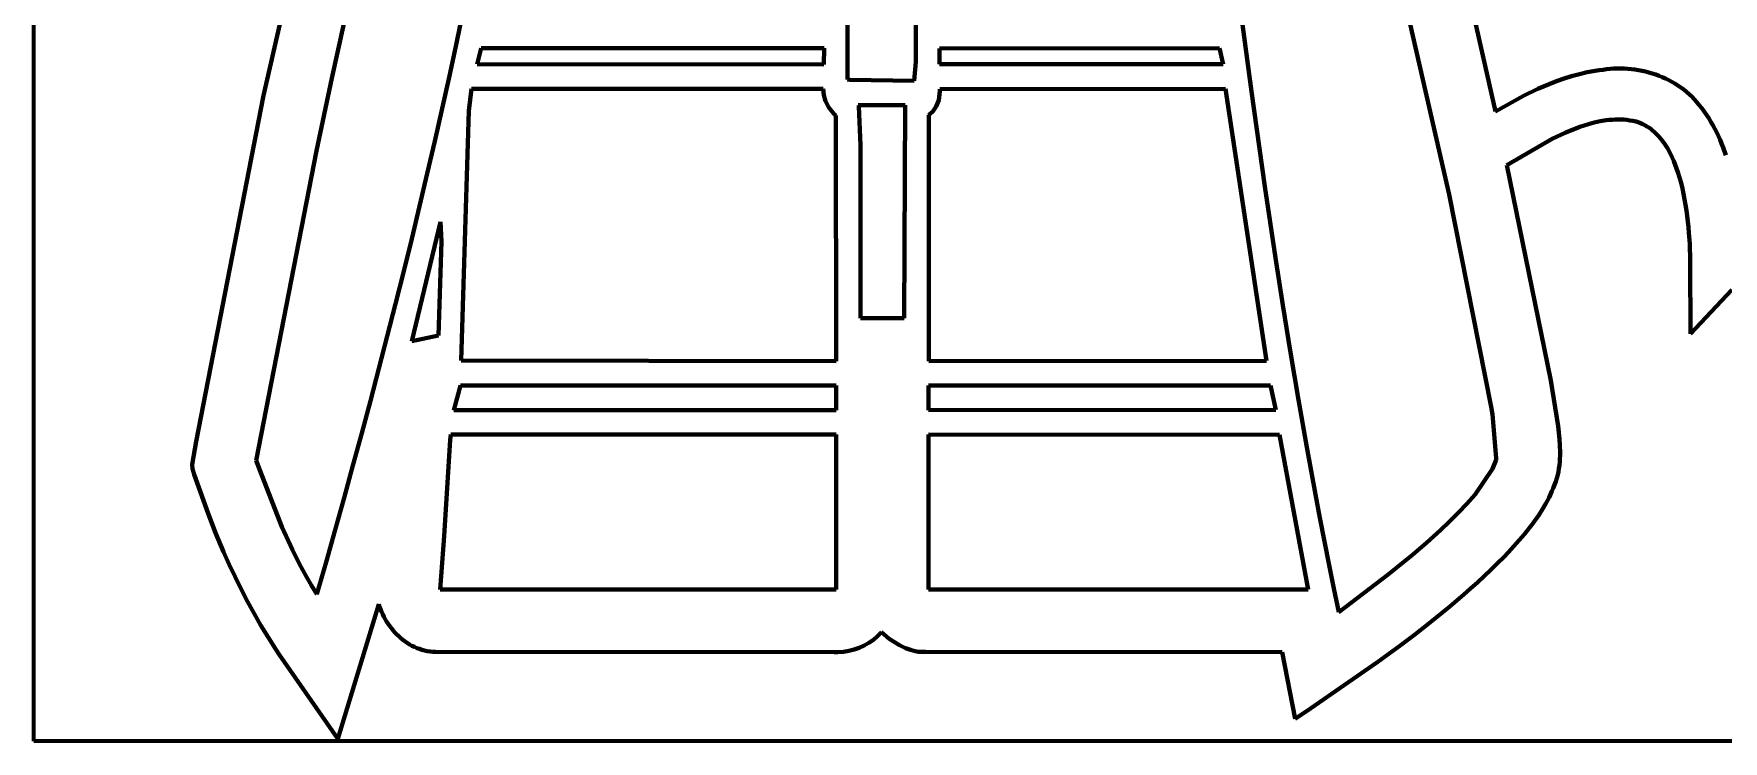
# Model space of a CAD drawing. Header units: millimetres. Extents: x 0 to 17.8, y 0 to 10.
# Drawn here: x 0 to 6.19, y 0 to 2.59 of the extents above; entities that cross this region are included whole.
import ezdxf

# ---------------------------------------------------------------- set-up
doc = ezdxf.new("R2010")
doc.units = ezdxf.units.MM
doc.layers.add('color#010101ff', color=7, linetype='CONTINUOUS', lineweight=100)
doc.layers.add('color#ffffffff', color=7, linetype='CONTINUOUS', lineweight=100)

msp = doc.modelspace()

# ---------------------------------------------------------------- linework, layer by layer
at = {"layer": 'color#010101ff'}
for p, q in [((2.9804, 3.4648), (2.9801, 2.4215)), ((5.1829, 2.0006), (4.8576, 3.4247)), ((3.2305, 2.4862), (3.2301, 3.3336)), ((5.1323, 3.2865), (5.3524, 2.3039)), ((0.841, 2.363), (0.9976, 3.0491)), ((4.3779, 2.986), (4.459, 2.3769)), ((1.5475, 2.5544), (1.5726, 2.6742)), ((1.1349, 2.6248), (1.091, 2.4259)), ((1.5218, 2.4347), (1.5475, 2.5544)), ((1.6386, 2.5357), (1.6235, 2.4776)), ((1.6235, 2.4776), (2.893, 2.4763)), ((2.8941, 2.5357), (1.6386, 2.5357)), ((2.893, 2.4763), (2.8941, 2.5357)), ((3.2245, 2.4164), (3.2305, 2.4862)), ((3.3169, 2.5347), (3.3165, 2.4778)), ((3.3165, 2.4778), (4.3556, 2.4769)), ((4.3422, 2.5361), (3.3169, 2.5347)), ((4.3556, 2.4769), (4.3422, 2.5361)), ((1.091, 2.4259), (1.0351, 2.1601)), ((1.4954, 2.3152), (1.5218, 2.4347)), ((2.9801, 2.4215), (2.9885, 2.4205)), ((2.9885, 2.4205), (3.2245, 2.4164)), ((5.5488, 2.4041), (5.5762, 2.4147)), ((5.5762, 2.4147), (5.6038, 2.4245)), ((5.6038, 2.4245), (5.6318, 2.4333)), ((5.6318, 2.4333), (5.6601, 2.441)), ((5.6601, 2.441), (5.6887, 2.4476)), ((5.6887, 2.4476), (5.7031, 2.4505)), ((5.7031, 2.4505), (5.7176, 2.453)), ((5.7176, 2.453), (5.7322, 2.4552)), ((5.7322, 2.4552), (5.7469, 2.4571)), ((5.7469, 2.4571), (5.7597, 2.4587)), ((5.7597, 2.4587), (5.7727, 2.46)), ((5.7727, 2.46), (5.7856, 2.4608)), ((5.7856, 2.4608), (5.7986, 2.4612)), ((5.7986, 2.4612), (5.8117, 2.4612)), ((5.8117, 2.4612), (5.8247, 2.4608)), ((5.8247, 2.4608), (5.8377, 2.46)), ((5.8377, 2.46), (5.8507, 2.4588)), ((5.8507, 2.4588), (5.8637, 2.4572)), ((5.8637, 2.4572), (5.8766, 2.4552)), ((5.8766, 2.4552), (5.8894, 2.4528)), ((5.8894, 2.4528), (5.9021, 2.4499)), ((5.9021, 2.4499), (5.9147, 2.4467)), ((5.9147, 2.4467), (5.9272, 2.4431)), ((5.9272, 2.4431), (5.9396, 2.439)), ((5.9396, 2.439), (5.9518, 2.4345)), ((5.9518, 2.4345), (5.9638, 2.4297)), ((5.9638, 2.4297), (5.9757, 2.4244)), ((5.9757, 2.4244), (5.9873, 2.4187)), ((5.9873, 2.4187), (5.9988, 2.4126)), ((0.5941, 1.0968), (0.841, 2.363)), ((1.603, 2.3865), (1.5932, 2.3059)), ((2.8913, 2.3873), (1.603, 2.3865)), ((2.8928, 2.3638), (2.8913, 2.3873)), ((2.8989, 2.3418), (2.8928, 2.3638)), ((3.3185, 2.3782), (3.314, 2.3454)), ((4.3646, 2.3869), (3.3184, 2.3858)), ((3.3184, 2.3858), (3.3185, 2.3782)), ((4.5141, 1.3913), (4.3646, 2.3869)), ((4.459, 2.3769), (4.5083, 2.0292)), ((5.3524, 2.3039), (5.4553, 2.3609)), ((5.4553, 2.3609), (5.5083, 2.3866)), ((5.5083, 2.3866), (5.5488, 2.4041)), ((5.9988, 2.4126), (6.01, 2.4061)), ((6.01, 2.4061), (6.0209, 2.3992)), ((6.0209, 2.3992), (6.0317, 2.3918)), ((6.0317, 2.3918), (6.0421, 2.3841)), ((6.0421, 2.3841), (6.0522, 2.3759)), ((6.0522, 2.3759), (6.062, 2.3674)), ((6.062, 2.3674), (6.0715, 2.3584)), ((6.0715, 2.3584), (6.0807, 2.349)), ((1.4684, 2.1958), (1.4954, 2.3152)), ((1.5932, 2.3059), (1.5653, 1.3933)), ((2.9112, 2.3184), (2.8989, 2.3418)), ((2.9313, 2.2949), (2.9112, 2.3184)), ((2.9372, 2.2897), (2.9313, 2.2949)), ((2.938, 1.3903), (2.9372, 2.2897)), ((3.191, 2.3278), (3.0195, 2.3277)), ((3.0195, 2.3277), (3.0208, 2.3227)), ((3.0208, 2.3227), (3.0279, 2.181)), ((3.1874, 1.5479), (3.191, 2.3278)), ((3.2781, 2.2914), (3.2772, 1.3905)), ((3.292, 2.3043), (3.2781, 2.2914)), ((3.3046, 2.322), (3.292, 2.3043)), ((3.314, 2.3454), (3.3046, 2.322)), ((6.0807, 2.349), (6.0895, 2.3393)), ((6.0895, 2.3393), (6.0992, 2.3277)), ((6.0992, 2.3277), (6.1086, 2.316)), ((6.1086, 2.316), (6.1175, 2.3039)), ((6.1175, 2.3039), (6.126, 2.2917)), ((6.126, 2.2917), (6.1341, 2.2792)), ((5.6103, 2.2274), (5.5605, 2.2045)), ((5.6618, 2.2478), (5.6103, 2.2274)), ((5.6935, 2.2581), (5.6618, 2.2478)), ((5.7148, 2.2638), (5.6935, 2.2581)), ((5.7363, 2.2684), (5.7148, 2.2638)), ((5.7579, 2.2719), (5.7363, 2.2684)), ((5.7688, 2.2732), (5.7579, 2.2719)), ((5.7797, 2.2741), (5.7688, 2.2732)), ((5.7906, 2.2747), (5.7797, 2.2741)), ((5.8015, 2.2749), (5.7906, 2.2747)), ((5.8124, 2.2747), (5.8015, 2.2749)), ((5.8234, 2.2742), (5.8124, 2.2747)), ((5.8344, 2.2732), (5.8234, 2.2742)), ((5.8454, 2.2717), (5.8344, 2.2732)), ((5.8564, 2.2698), (5.8454, 2.2717)), ((5.8674, 2.2675), (5.8564, 2.2698)), ((5.8759, 2.2647), (5.8674, 2.2675)), ((5.8841, 2.2615), (5.8759, 2.2647)), ((5.892, 2.2579), (5.8841, 2.2615)), ((5.8997, 2.254), (5.892, 2.2579)), ((5.9071, 2.2497), (5.8997, 2.254)), ((5.9143, 2.2451), (5.9071, 2.2497)), ((5.9213, 2.2402), (5.9143, 2.2451)), ((5.9279, 2.235), (5.9213, 2.2402)), ((5.9344, 2.2294), (5.9279, 2.235)), ((5.9406, 2.2236), (5.9344, 2.2294)), ((6.1341, 2.2792), (6.1419, 2.2665)), ((6.1419, 2.2665), (6.1493, 2.2536)), ((6.1493, 2.2536), (6.1563, 2.2405)), ((6.1563, 2.2405), (6.163, 2.2272)), ((1.4408, 2.0766), (1.4684, 2.1958)), ((3.0279, 2.181), (3.028, 1.5477)), ((5.5605, 2.2045), (5.3944, 2.1071)), ((5.9466, 2.2176), (5.9406, 2.2236)), ((5.9524, 2.2113), (5.9466, 2.2176)), ((5.9632, 2.198), (5.9524, 2.2113)), ((5.9733, 2.184), (5.9632, 2.198)), ((5.9825, 2.1694), (5.9733, 2.184)), ((5.995, 2.1464), (5.9825, 2.1694)), ((6.163, 2.2272), (6.1693, 2.2138)), ((6.1693, 2.2138), (6.1753, 2.2002)), ((6.1753, 2.2002), (6.181, 2.1864)), ((6.181, 2.1864), (6.1864, 2.1725)), ((6.1864, 2.1725), (6.1963, 2.1444)), ((1.0351, 2.1601), (0.8146, 1.0269)), ((5.3944, 2.1071), (5.5559, 1.3195)), ((6.0059, 2.1227), (5.995, 2.1464)), ((6.021, 2.0826), (6.0059, 2.1227)), ((1.4126, 1.9574), (1.4408, 2.0766)), ((6.0269, 2.0627), (6.021, 2.0826)), ((6.0323, 2.0428), (6.0269, 2.0627)), ((6.0372, 2.0228), (6.0323, 2.0428)), ((4.5083, 2.0292), (4.5473, 1.7687)), ((5.3369, 1.2235), (5.1829, 2.0006)), ((6.0416, 2.0028), (6.0372, 2.0228)), ((6.0456, 1.9826), (6.0416, 2.0028)), ((6.0491, 1.9624), (6.0456, 1.9826)), ((1.3839, 1.8384), (1.4126, 1.9574)), ((6.0522, 1.9422), (6.0491, 1.9624)), ((6.055, 1.9219), (6.0522, 1.9422)), ((6.0574, 1.9015), (6.055, 1.9219)), ((1.4889, 1.9), (1.385, 1.4639)), ((1.4926, 1.8284), (1.4889, 1.9)), ((6.0595, 1.8811), (6.0574, 1.9015)), ((6.0613, 1.8607), (6.0595, 1.8811)), ((6.064, 1.8197), (6.0613, 1.8607)), ((1.3546, 1.7195), (1.3839, 1.8384)), ((1.482, 1.4845), (1.4926, 1.8284)), ((6.0663, 1.758), (6.064, 1.8197)), ((4.5473, 1.7687), (4.5744, 1.5952)), ((6.0674, 1.4906), (6.0663, 1.758)), ((1.3248, 1.6008), (1.3546, 1.7195)), ((6.2187, 1.6518), (6.1424, 1.5715)), ((1.2945, 1.4821), (1.3248, 1.6008)), ((3.028, 1.5477), (3.1874, 1.5479)), ((4.5744, 1.5952), (4.6025, 1.4219)), ((6.1424, 1.5715), (6.0674, 1.4906)), ((1.2637, 1.3636), (1.2945, 1.4821)), ((1.385, 1.4639), (1.482, 1.4845)), ((1.2325, 1.2452), (1.2637, 1.3636)), ((1.5653, 1.3933), (2.938, 1.3903)), ((3.2772, 1.3905), (4.5141, 1.3913)), ((4.6025, 1.4219), (4.6317, 1.2488)), ((1.5626, 1.3017), (1.5386, 1.2111)), ((2.9384, 1.3016), (1.5626, 1.3017)), ((2.9382, 1.2109), (2.9384, 1.3016)), ((4.5287, 1.3013), (3.2769, 1.3012)), ((3.2769, 1.3012), (3.277, 1.2107)), ((4.5486, 1.2123), (4.5287, 1.3013)), ((5.5559, 1.3195), (5.5821, 1.1531)), ((1.2008, 1.127), (1.2325, 1.2452)), ((4.6317, 1.2488), (4.662, 1.0758)), ((1.5386, 1.2111), (2.9382, 1.2109)), ((3.277, 1.2107), (4.5486, 1.2123)), ((5.3414, 1.1956), (5.3369, 1.2235)), ((5.3558, 1.0356), (5.3414, 1.1956)), ((1.1687, 1.0088), (1.2008, 1.127)), ((1.5273, 1.1224), (1.5252, 1.1029)), ((2.9383, 1.1224), (1.5273, 1.1224)), ((2.9383, 0.5549), (2.9383, 1.1224)), ((3.277, 1.1226), (3.277, 0.555)), ((4.5616, 1.1215), (3.277, 1.1226)), ((4.6668, 0.5548), (4.5616, 1.1215)), ((5.5821, 1.1531), (5.5874, 1.1054)), ((0.5802, 1.013), (0.5941, 1.0968)), ((1.5252, 1.1029), (1.5028, 0.7507)), ((4.662, 1.0758), (4.6777, 0.9895)), ((5.5874, 1.1054), (5.5889, 1.0815)), ((5.5889, 1.0815), (5.5894, 1.0576)), ((5.5894, 1.0576), (5.5892, 1.0457)), ((0.5817, 0.9962), (0.5802, 1.013)), ((0.5848, 0.9838), (0.5817, 0.9962)), ((0.8146, 1.0269), (0.8272, 0.9921)), ((0.8272, 0.9921), (0.9086, 0.7845)), ((1.1362, 0.8908), (1.1687, 1.0088)), ((5.2784, 0.9027), (5.3424, 0.9963)), ((5.3424, 0.9963), (5.3554, 1.0299)), ((5.3554, 1.0299), (5.3558, 1.0356)), ((5.5851, 0.9979), (5.5832, 0.986)), ((5.5867, 1.0098), (5.5851, 0.9979)), ((5.5879, 1.0218), (5.5867, 1.0098)), ((5.5887, 1.0337), (5.5879, 1.0218)), ((5.5892, 1.0457), (5.5887, 1.0337)), ((0.5879, 0.9756), (0.5848, 0.9838)), ((0.6041, 0.928), (0.5879, 0.9756)), ((4.6777, 0.9895), (4.6936, 0.9032)), ((5.5691, 0.9381), (5.5645, 0.9264)), ((5.5733, 0.9499), (5.5691, 0.9381)), ((5.5772, 0.9619), (5.5733, 0.9499)), ((5.5808, 0.974), (5.5772, 0.9619)), ((5.5832, 0.986), (5.5808, 0.974)), ((0.6384, 0.8332), (0.6041, 0.928)), ((1.1033, 0.7729), (1.1362, 0.8908)), ((4.6936, 0.9032), (4.7099, 0.8169)), ((5.2164, 0.8359), (5.2478, 0.8689)), ((5.2478, 0.8689), (5.2784, 0.9027)), ((5.5376, 0.8701), (5.525, 0.8484)), ((5.5492, 0.8922), (5.5376, 0.8701)), ((5.5597, 0.9149), (5.5492, 0.8922)), ((5.5645, 0.9264), (5.5597, 0.9149)), ((0.666, 0.7628), (0.6384, 0.8332)), ((4.7099, 0.8169), (4.7265, 0.7307)), ((5.1842, 0.8037), (5.2164, 0.8359)), ((5.5116, 0.8273), (5.49, 0.7965)), ((5.525, 0.8484), (5.5116, 0.8273)), ((0.6953, 0.6931), (0.666, 0.7628)), ((0.9086, 0.7845), (0.9471, 0.7)), ((1.0701, 0.6551), (1.1033, 0.7729)), ((1.5028, 0.7507), (1.4879, 0.5551)), ((5.1007, 0.7263), (5.1513, 0.7722)), ((5.1513, 0.7722), (5.1842, 0.8037)), ((5.4589, 0.7569), (5.4001, 0.6914)), ((5.49, 0.7965), (5.4589, 0.7569)), ((0.7159, 0.6471), (0.6953, 0.6931)), ((0.9471, 0.7), (0.972, 0.6503)), ((4.7265, 0.7307), (4.7435, 0.6446)), ((4.9604, 0.6098), (5.0489, 0.6817)), ((5.0489, 0.6817), (5.1007, 0.7263)), ((5.4001, 0.6914), (5.3828, 0.6735)), ((0.7372, 0.6014), (0.7159, 0.6471)), ((0.972, 0.6503), (0.9984, 0.6013)), ((1.0365, 0.5375), (1.0701, 0.6551)), ((4.7435, 0.6446), (4.7609, 0.5586)), ((5.3352, 0.6266), (5.311, 0.6036)), ((5.3592, 0.6499), (5.3352, 0.6266)), ((5.3828, 0.6735), (5.3592, 0.6499)), ((0.7595, 0.5562), (0.7372, 0.6014)), ((0.9984, 0.6013), (1.017, 0.5691)), ((1.017, 0.5691), (1.0365, 0.5375)), ((4.7609, 0.5586), (4.7786, 0.4726)), ((4.7786, 0.4726), (4.9604, 0.6098)), ((5.2618, 0.5586), (5.2368, 0.5365)), ((5.2865, 0.581), (5.2618, 0.5586)), ((5.311, 0.6036), (5.2865, 0.581)), ((0.7827, 0.5115), (0.7595, 0.5562)), ((0.8068, 0.4673), (0.7827, 0.5115)), ((1.263, 0.5017), (1.1129, 0.0089)), ((1.2662, 0.4922), (1.263, 0.5017)), ((1.4879, 0.5551), (2.9383, 0.5549)), ((3.277, 0.555), (4.6668, 0.5548)), ((5.2116, 0.5147), (5.1861, 0.4932)), ((5.2368, 0.5365), (5.2116, 0.5147)), ((0.8319, 0.4236), (0.8068, 0.4673)), ((1.2697, 0.4828), (1.2662, 0.4922)), ((1.2735, 0.4736), (1.2697, 0.4828)), ((1.2777, 0.4644), (1.2735, 0.4736)), ((1.2822, 0.4555), (1.2777, 0.4644)), ((1.287, 0.4466), (1.2822, 0.4555)), ((1.2922, 0.438), (1.287, 0.4466)), ((1.2976, 0.4295), (1.2922, 0.438)), ((5.1605, 0.4719), (5.1086, 0.4301)), ((5.1861, 0.4932), (5.1605, 0.4719)), ((0.8579, 0.3805), (0.8319, 0.4236)), ((0.8851, 0.338), (0.8579, 0.3805)), ((1.3034, 0.4213), (1.2976, 0.4295)), ((1.3095, 0.4132), (1.3034, 0.4213)), ((1.3158, 0.4055), (1.3095, 0.4132)), ((1.3225, 0.3979), (1.3158, 0.4055)), ((1.3294, 0.3907), (1.3225, 0.3979)), ((1.3366, 0.3837), (1.3294, 0.3907)), ((1.344, 0.3771), (1.3366, 0.3837)), ((1.3517, 0.3708), (1.344, 0.3771)), ((3.0745, 0.3713), (3.0581, 0.3598)), ((3.0898, 0.3842), (3.0745, 0.3713)), ((3.1038, 0.3986), (3.0898, 0.3842)), ((3.133, 0.3751), (3.1038, 0.3986)), ((3.17, 0.3513), (3.133, 0.3751)), ((5.056, 0.3891), (5.0027, 0.3489)), ((5.1086, 0.4301), (5.056, 0.3891)), ((0.8991, 0.317), (0.8851, 0.338)), ((1.1129, 0.0089), (0.8991, 0.317)), ((1.3597, 0.3649), (1.3517, 0.3708)), ((1.3679, 0.3593), (1.3597, 0.3649)), ((1.3763, 0.3541), (1.3679, 0.3593)), ((1.3849, 0.3492), (1.3763, 0.3541)), ((1.3938, 0.3448), (1.3849, 0.3492)), ((1.4028, 0.3409), (1.3938, 0.3448)), ((1.4121, 0.3374), (1.4028, 0.3409)), ((1.4216, 0.3343), (1.4121, 0.3374)), ((1.4312, 0.3317), (1.4216, 0.3343)), ((1.441, 0.3297), (1.4312, 0.3317)), ((1.451, 0.3281), (1.441, 0.3297)), ((1.4612, 0.3271), (1.451, 0.3281)), ((1.4715, 0.3266), (1.4612, 0.3271)), ((2.9314, 0.3259), (1.4715, 0.3266)), ((2.9448, 0.3257), (2.9314, 0.3259)), ((2.9647, 0.327), (2.9448, 0.3257)), ((2.9845, 0.3301), (2.9647, 0.327)), ((3.0038, 0.335), (2.9845, 0.3301)), ((3.0227, 0.3417), (3.0038, 0.335)), ((3.0408, 0.3499), (3.0227, 0.3417)), ((3.0581, 0.3598), (3.0408, 0.3499)), ((3.1925, 0.3405), (3.17, 0.3513)), ((3.21, 0.3342), (3.1925, 0.3405)), ((3.228, 0.3296), (3.21, 0.3342)), ((3.2403, 0.3275), (3.228, 0.3296)), ((3.2529, 0.3264), (3.2403, 0.3275)), ((3.2656, 0.3264), (3.2529, 0.3264)), ((4.5722, 0.3257), (3.2656, 0.3264)), ((4.6196, 0.0817), (4.5722, 0.3257)), ((5.0027, 0.3489), (4.9219, 0.2898)), ((4.9219, 0.2898), (4.6748, 0.119)), ((4.6748, 0.119), (4.6196, 0.0817))]:
    msp.add_line(p, q, dxfattribs=at)
at = {"layer": 'color#ffffffff'}
for p, q in [((0, 0), (0, 10)), ((2.9801, 2.4215), (2.9804, 3.4648)), ((4.8576, 3.4247), (5.1829, 2.0006)), ((3.2301, 3.3336), (3.2305, 2.4862)), ((5.3524, 2.3039), (5.1323, 3.2865)), ((0.9976, 3.0491), (0.841, 2.363)), ((4.459, 2.3769), (4.3779, 2.986)), ((1.5726, 2.6742), (1.5475, 2.5544)), ((1.091, 2.4259), (1.1349, 2.6248)), ((1.5475, 2.5544), (1.5218, 2.4347)), ((1.6235, 2.4776), (1.6386, 2.5357)), ((2.893, 2.4763), (1.6235, 2.4776)), ((1.6386, 2.5357), (2.8941, 2.5357)), ((2.8941, 2.5357), (2.893, 2.4763)), ((3.2305, 2.4862), (3.2245, 2.4164)), ((3.3165, 2.4778), (3.3169, 2.5347)), ((4.3556, 2.4769), (3.3165, 2.4778)), ((3.3169, 2.5347), (4.3422, 2.5361)), ((4.3422, 2.5361), (4.3556, 2.4769)), ((1.0351, 2.1601), (1.091, 2.4259)), ((1.5218, 2.4347), (1.4954, 2.3152)), ((2.9885, 2.4205), (2.9801, 2.4215)), ((3.2245, 2.4164), (2.9885, 2.4205)), ((5.5762, 2.4147), (5.5488, 2.4041)), ((5.6038, 2.4245), (5.5762, 2.4147)), ((5.6318, 2.4333), (5.6038, 2.4245)), ((5.6601, 2.441), (5.6318, 2.4333)), ((5.6887, 2.4476), (5.6601, 2.441)), ((5.7031, 2.4505), (5.6887, 2.4476)), ((5.7176, 2.453), (5.7031, 2.4505)), ((5.7322, 2.4552), (5.7176, 2.453)), ((5.7469, 2.4571), (5.7322, 2.4552)), ((5.7597, 2.4587), (5.7469, 2.4571)), ((5.7727, 2.46), (5.7597, 2.4587)), ((5.7856, 2.4608), (5.7727, 2.46)), ((5.7986, 2.4612), (5.7856, 2.4608)), ((5.8117, 2.4612), (5.7986, 2.4612)), ((5.8247, 2.4608), (5.8117, 2.4612)), ((5.8377, 2.46), (5.8247, 2.4608)), ((5.8507, 2.4588), (5.8377, 2.46)), ((5.8637, 2.4572), (5.8507, 2.4588)), ((5.8766, 2.4552), (5.8637, 2.4572)), ((5.8894, 2.4528), (5.8766, 2.4552)), ((5.9021, 2.4499), (5.8894, 2.4528)), ((5.9147, 2.4467), (5.9021, 2.4499)), ((5.9272, 2.4431), (5.9147, 2.4467)), ((5.9396, 2.439), (5.9272, 2.4431)), ((5.9518, 2.4345), (5.9396, 2.439)), ((5.9638, 2.4297), (5.9518, 2.4345)), ((5.9757, 2.4244), (5.9638, 2.4297)), ((5.9873, 2.4187), (5.9757, 2.4244)), ((5.9988, 2.4126), (5.9873, 2.4187)), ((0.841, 2.363), (0.5941, 1.0968)), ((1.5932, 2.3059), (1.603, 2.3865)), ((1.603, 2.3865), (2.8913, 2.3873)), ((2.8913, 2.3873), (2.8928, 2.3638)), ((2.8928, 2.3638), (2.8989, 2.3418)), ((3.314, 2.3454), (3.3185, 2.3782)), ((3.3184, 2.3858), (4.3646, 2.3869)), ((3.3185, 2.3782), (3.3184, 2.3858)), ((4.3646, 2.3869), (4.5141, 1.3913)), ((4.5083, 2.0292), (4.459, 2.3769)), ((5.4553, 2.3609), (5.3524, 2.3039)), ((5.5083, 2.3866), (5.4553, 2.3609)), ((5.5488, 2.4041), (5.5083, 2.3866)), ((6.01, 2.4061), (5.9988, 2.4126)), ((6.0209, 2.3992), (6.01, 2.4061)), ((6.0317, 2.3918), (6.0209, 2.3992)), ((6.0421, 2.3841), (6.0317, 2.3918)), ((6.0522, 2.3759), (6.0421, 2.3841)), ((6.062, 2.3674), (6.0522, 2.3759)), ((6.0715, 2.3584), (6.062, 2.3674)), ((6.0807, 2.349), (6.0715, 2.3584)), ((1.4954, 2.3152), (1.4684, 2.1958)), ((1.5653, 1.3933), (1.5932, 2.3059)), ((2.8989, 2.3418), (2.9112, 2.3184)), ((2.9112, 2.3184), (2.9313, 2.2949)), ((2.9313, 2.2949), (2.9372, 2.2897)), ((2.9372, 2.2897), (2.938, 1.3903)), ((3.0195, 2.3277), (3.191, 2.3278)), ((3.0208, 2.3227), (3.0195, 2.3277)), ((3.0279, 2.181), (3.0208, 2.3227)), ((3.191, 2.3278), (3.1874, 1.5479)), ((3.2772, 1.3905), (3.2781, 2.2914)), ((3.2781, 2.2914), (3.292, 2.3043)), ((3.292, 2.3043), (3.3046, 2.322)), ((3.3046, 2.322), (3.314, 2.3454)), ((6.0895, 2.3393), (6.0807, 2.349)), ((6.0992, 2.3277), (6.0895, 2.3393)), ((6.1086, 2.316), (6.0992, 2.3277)), ((6.1175, 2.3039), (6.1086, 2.316)), ((6.126, 2.2917), (6.1175, 2.3039)), ((6.1341, 2.2792), (6.126, 2.2917)), ((5.5605, 2.2045), (5.6103, 2.2274)), ((5.6103, 2.2274), (5.6618, 2.2478)), ((5.6618, 2.2478), (5.6935, 2.2581)), ((5.6935, 2.2581), (5.7148, 2.2638)), ((5.7148, 2.2638), (5.7363, 2.2684)), ((5.7363, 2.2684), (5.7579, 2.2719)), ((5.7579, 2.2719), (5.7688, 2.2732)), ((5.7688, 2.2732), (5.7797, 2.2741)), ((5.7797, 2.2741), (5.7906, 2.2747)), ((5.7906, 2.2747), (5.8015, 2.2749)), ((5.8015, 2.2749), (5.8124, 2.2747)), ((5.8124, 2.2747), (5.8234, 2.2742)), ((5.8234, 2.2742), (5.8344, 2.2732)), ((5.8344, 2.2732), (5.8454, 2.2717)), ((5.8454, 2.2717), (5.8564, 2.2698)), ((5.8564, 2.2698), (5.8674, 2.2675)), ((5.8674, 2.2675), (5.8759, 2.2647)), ((5.8759, 2.2647), (5.8841, 2.2615)), ((5.8841, 2.2615), (5.892, 2.2579)), ((5.892, 2.2579), (5.8997, 2.254)), ((5.8997, 2.254), (5.9071, 2.2497)), ((5.9071, 2.2497), (5.9143, 2.2451)), ((5.9143, 2.2451), (5.9213, 2.2402)), ((5.9213, 2.2402), (5.9279, 2.235)), ((5.9279, 2.235), (5.9344, 2.2294)), ((5.9344, 2.2294), (5.9406, 2.2236)), ((6.1419, 2.2665), (6.1341, 2.2792)), ((6.1493, 2.2536), (6.1419, 2.2665)), ((6.1563, 2.2405), (6.1493, 2.2536)), ((6.163, 2.2272), (6.1563, 2.2405)), ((1.4684, 2.1958), (1.4408, 2.0766)), ((3.028, 1.5477), (3.0279, 2.181)), ((5.3944, 2.1071), (5.5605, 2.2045)), ((5.9406, 2.2236), (5.9466, 2.2176)), ((5.9466, 2.2176), (5.9524, 2.2113)), ((5.9524, 2.2113), (5.9632, 2.198)), ((5.9632, 2.198), (5.9733, 2.184)), ((5.9733, 2.184), (5.9825, 2.1694)), ((5.9825, 2.1694), (5.995, 2.1464)), ((6.1693, 2.2138), (6.163, 2.2272)), ((6.1753, 2.2002), (6.1693, 2.2138)), ((6.181, 2.1864), (6.1753, 2.2002)), ((6.1864, 2.1725), (6.181, 2.1864)), ((6.1963, 2.1444), (6.1864, 2.1725)), ((0.8146, 1.0269), (1.0351, 2.1601)), ((5.5559, 1.3195), (5.3944, 2.1071)), ((5.995, 2.1464), (6.0059, 2.1227)), ((6.0059, 2.1227), (6.021, 2.0826)), ((1.4408, 2.0766), (1.4126, 1.9574)), ((6.021, 2.0826), (6.0269, 2.0627)), ((6.0269, 2.0627), (6.0323, 2.0428)), ((6.0323, 2.0428), (6.0372, 2.0228)), ((4.5473, 1.7687), (4.5083, 2.0292)), ((5.1829, 2.0006), (5.3369, 1.2235)), ((6.0372, 2.0228), (6.0416, 2.0028)), ((6.0416, 2.0028), (6.0456, 1.9826)), ((6.0456, 1.9826), (6.0491, 1.9624)), ((1.4126, 1.9574), (1.3839, 1.8384)), ((6.0491, 1.9624), (6.0522, 1.9422)), ((6.0522, 1.9422), (6.055, 1.9219)), ((6.055, 1.9219), (6.0574, 1.9015)), ((1.385, 1.4639), (1.4889, 1.9)), ((1.4889, 1.9), (1.4926, 1.8284)), ((6.0574, 1.9015), (6.0595, 1.8811)), ((6.0595, 1.8811), (6.0613, 1.8607)), ((6.0613, 1.8607), (6.064, 1.8197)), ((1.3839, 1.8384), (1.3546, 1.7195)), ((1.4926, 1.8284), (1.482, 1.4845)), ((6.064, 1.8197), (6.0663, 1.758)), ((4.5744, 1.5952), (4.5473, 1.7687)), ((6.0663, 1.758), (6.0674, 1.4906)), ((1.3546, 1.7195), (1.3248, 1.6008)), ((6.1424, 1.5715), (6.2187, 1.6518)), ((1.3248, 1.6008), (1.2945, 1.4821)), ((3.1874, 1.5479), (3.028, 1.5477)), ((4.6025, 1.4219), (4.5744, 1.5952)), ((6.0674, 1.4906), (6.1424, 1.5715)), ((1.2945, 1.4821), (1.2637, 1.3636)), ((1.482, 1.4845), (1.385, 1.4639)), ((1.2637, 1.3636), (1.2325, 1.2452)), ((2.938, 1.3903), (1.5653, 1.3933)), ((4.5141, 1.3913), (3.2772, 1.3905)), ((4.6317, 1.2488), (4.6025, 1.4219)), ((1.5386, 1.2111), (1.5626, 1.3017)), ((1.5626, 1.3017), (2.9384, 1.3016)), ((2.9384, 1.3016), (2.9382, 1.2109)), ((3.2769, 1.3012), (4.5287, 1.3013)), ((3.277, 1.2107), (3.2769, 1.3012)), ((4.5287, 1.3013), (4.5486, 1.2123)), ((5.5821, 1.1531), (5.5559, 1.3195)), ((1.2325, 1.2452), (1.2008, 1.127)), ((4.662, 1.0758), (4.6317, 1.2488)), ((2.9382, 1.2109), (1.5386, 1.2111)), ((4.5486, 1.2123), (3.277, 1.2107)), ((5.3369, 1.2235), (5.3414, 1.1956)), ((5.3414, 1.1956), (5.3558, 1.0356)), ((1.2008, 1.127), (1.1687, 1.0088)), ((1.5252, 1.1029), (1.5273, 1.1224)), ((1.5273, 1.1224), (2.9383, 1.1224)), ((2.9383, 1.1224), (2.9383, 0.5549)), ((3.277, 1.1226), (4.5616, 1.1215)), ((3.277, 0.555), (3.277, 1.1226)), ((4.5616, 1.1215), (4.6668, 0.5548)), ((5.5874, 1.1054), (5.5821, 1.1531)), ((0.5941, 1.0968), (0.5802, 1.013)), ((1.5028, 0.7507), (1.5252, 1.1029)), ((4.6777, 0.9895), (4.662, 1.0758)), ((5.5889, 1.0815), (5.5874, 1.1054)), ((5.5894, 1.0576), (5.5889, 1.0815)), ((5.5892, 1.0457), (5.5894, 1.0576)), ((0.5802, 1.013), (0.5817, 0.9962)), ((0.5817, 0.9962), (0.5848, 0.9838)), ((0.8272, 0.9921), (0.8146, 1.0269)), ((0.9086, 0.7845), (0.8272, 0.9921)), ((1.1687, 1.0088), (1.1362, 0.8908)), ((5.3424, 0.9963), (5.2784, 0.9027)), ((5.3554, 1.0299), (5.3424, 0.9963)), ((5.3558, 1.0356), (5.3554, 1.0299)), ((5.5832, 0.986), (5.5851, 0.9979)), ((5.5851, 0.9979), (5.5867, 1.0098)), ((5.5867, 1.0098), (5.5879, 1.0218)), ((5.5879, 1.0218), (5.5887, 1.0337)), ((5.5887, 1.0337), (5.5892, 1.0457)), ((0.5848, 0.9838), (0.5879, 0.9756)), ((0.5879, 0.9756), (0.6041, 0.928)), ((4.6936, 0.9032), (4.6777, 0.9895)), ((5.5645, 0.9264), (5.5691, 0.9381)), ((5.5691, 0.9381), (5.5733, 0.9499)), ((5.5733, 0.9499), (5.5772, 0.9619)), ((5.5772, 0.9619), (5.5808, 0.974)), ((5.5808, 0.974), (5.5832, 0.986)), ((0.6041, 0.928), (0.6384, 0.8332)), ((1.1362, 0.8908), (1.1033, 0.7729)), ((4.7099, 0.8169), (4.6936, 0.9032)), ((5.2478, 0.8689), (5.2164, 0.8359)), ((5.2784, 0.9027), (5.2478, 0.8689)), ((5.525, 0.8484), (5.5376, 0.8701)), ((5.5376, 0.8701), (5.5492, 0.8922)), ((5.5492, 0.8922), (5.5597, 0.9149)), ((5.5597, 0.9149), (5.5645, 0.9264)), ((0.6384, 0.8332), (0.666, 0.7628)), ((4.7265, 0.7307), (4.7099, 0.8169)), ((5.2164, 0.8359), (5.1842, 0.8037)), ((5.49, 0.7965), (5.5116, 0.8273)), ((5.5116, 0.8273), (5.525, 0.8484)), ((0.666, 0.7628), (0.6953, 0.6931)), ((0.9471, 0.7), (0.9086, 0.7845)), ((1.1033, 0.7729), (1.0701, 0.6551)), ((1.4879, 0.5551), (1.5028, 0.7507)), ((5.1513, 0.7722), (5.1007, 0.7263)), ((5.1842, 0.8037), (5.1513, 0.7722)), ((5.4001, 0.6914), (5.4589, 0.7569)), ((5.4589, 0.7569), (5.49, 0.7965)), ((0.6953, 0.6931), (0.7159, 0.6471)), ((0.972, 0.6503), (0.9471, 0.7)), ((4.7435, 0.6446), (4.7265, 0.7307)), ((5.0489, 0.6817), (4.9604, 0.6098)), ((5.1007, 0.7263), (5.0489, 0.6817)), ((5.3828, 0.6735), (5.4001, 0.6914)), ((0.7159, 0.6471), (0.7372, 0.6014)), ((0.9984, 0.6013), (0.972, 0.6503)), ((1.0701, 0.6551), (1.0365, 0.5375)), ((4.7609, 0.5586), (4.7435, 0.6446)), ((5.311, 0.6036), (5.3352, 0.6266)), ((5.3352, 0.6266), (5.3592, 0.6499)), ((5.3592, 0.6499), (5.3828, 0.6735)), ((0.7372, 0.6014), (0.7595, 0.5562)), ((1.017, 0.5691), (0.9984, 0.6013)), ((1.0365, 0.5375), (1.017, 0.5691)), ((4.7786, 0.4726), (4.7609, 0.5586)), ((4.9604, 0.6098), (4.7786, 0.4726)), ((5.2368, 0.5365), (5.2618, 0.5586)), ((5.2618, 0.5586), (5.2865, 0.581)), ((5.2865, 0.581), (5.311, 0.6036)), ((0.7595, 0.5562), (0.7827, 0.5115)), ((0.7827, 0.5115), (0.8068, 0.4673)), ((1.1129, 0.0089), (1.263, 0.5017)), ((1.263, 0.5017), (1.2662, 0.4922)), ((2.9383, 0.5549), (1.4879, 0.5551)), ((4.6668, 0.5548), (3.277, 0.555)), ((5.1861, 0.4932), (5.2116, 0.5147)), ((5.2116, 0.5147), (5.2368, 0.5365)), ((0.8068, 0.4673), (0.8319, 0.4236)), ((1.2662, 0.4922), (1.2697, 0.4828)), ((1.2697, 0.4828), (1.2735, 0.4736)), ((1.2735, 0.4736), (1.2777, 0.4644)), ((1.2777, 0.4644), (1.2822, 0.4555)), ((1.2822, 0.4555), (1.287, 0.4466)), ((1.287, 0.4466), (1.2922, 0.438)), ((1.2922, 0.438), (1.2976, 0.4295)), ((5.1086, 0.4301), (5.1605, 0.4719)), ((5.1605, 0.4719), (5.1861, 0.4932)), ((0.8319, 0.4236), (0.8579, 0.3805)), ((0.8579, 0.3805), (0.8851, 0.338)), ((1.2976, 0.4295), (1.3034, 0.4213)), ((1.3034, 0.4213), (1.3095, 0.4132)), ((1.3095, 0.4132), (1.3158, 0.4055)), ((1.3158, 0.4055), (1.3225, 0.3979)), ((1.3225, 0.3979), (1.3294, 0.3907)), ((1.3294, 0.3907), (1.3366, 0.3837)), ((1.3366, 0.3837), (1.344, 0.3771)), ((1.344, 0.3771), (1.3517, 0.3708)), ((3.0581, 0.3598), (3.0745, 0.3713)), ((3.0745, 0.3713), (3.0898, 0.3842)), ((3.0898, 0.3842), (3.1038, 0.3986)), ((3.1038, 0.3986), (3.133, 0.3751)), ((3.133, 0.3751), (3.17, 0.3513)), ((5.0027, 0.3489), (5.056, 0.3891)), ((5.056, 0.3891), (5.1086, 0.4301)), ((0.8851, 0.338), (0.8991, 0.317)), ((0.8991, 0.317), (1.1129, 0.0089)), ((1.3517, 0.3708), (1.3597, 0.3649)), ((1.3597, 0.3649), (1.3679, 0.3593)), ((1.3679, 0.3593), (1.3763, 0.3541)), ((1.3763, 0.3541), (1.3849, 0.3492)), ((1.3849, 0.3492), (1.3938, 0.3448)), ((1.3938, 0.3448), (1.4028, 0.3409)), ((1.4028, 0.3409), (1.4121, 0.3374)), ((1.4121, 0.3374), (1.4216, 0.3343)), ((1.4216, 0.3343), (1.4312, 0.3317)), ((1.4312, 0.3317), (1.441, 0.3297)), ((1.441, 0.3297), (1.451, 0.3281)), ((1.451, 0.3281), (1.4612, 0.3271)), ((1.4612, 0.3271), (1.4715, 0.3266)), ((1.4715, 0.3266), (2.9314, 0.3259)), ((2.9314, 0.3259), (2.9448, 0.3257)), ((2.9448, 0.3257), (2.9647, 0.327)), ((2.9647, 0.327), (2.9845, 0.3301)), ((2.9845, 0.3301), (3.0038, 0.335)), ((3.0038, 0.335), (3.0227, 0.3417)), ((3.0227, 0.3417), (3.0408, 0.3499)), ((3.0408, 0.3499), (3.0581, 0.3598)), ((3.17, 0.3513), (3.1925, 0.3405)), ((3.1925, 0.3405), (3.21, 0.3342)), ((3.21, 0.3342), (3.228, 0.3296)), ((3.228, 0.3296), (3.2403, 0.3275)), ((3.2403, 0.3275), (3.2529, 0.3264)), ((3.2529, 0.3264), (3.2656, 0.3264)), ((3.2656, 0.3264), (4.5722, 0.3257)), ((4.5722, 0.3257), (4.6196, 0.0817)), ((4.9219, 0.2898), (5.0027, 0.3489)), ((4.6748, 0.119), (4.9219, 0.2898)), ((4.6196, 0.0817), (4.6748, 0.119)), ((17.7778, 0), (0, 0))]:
    msp.add_line(p, q, dxfattribs=at)

doc.saveas('drawing.dxf')
